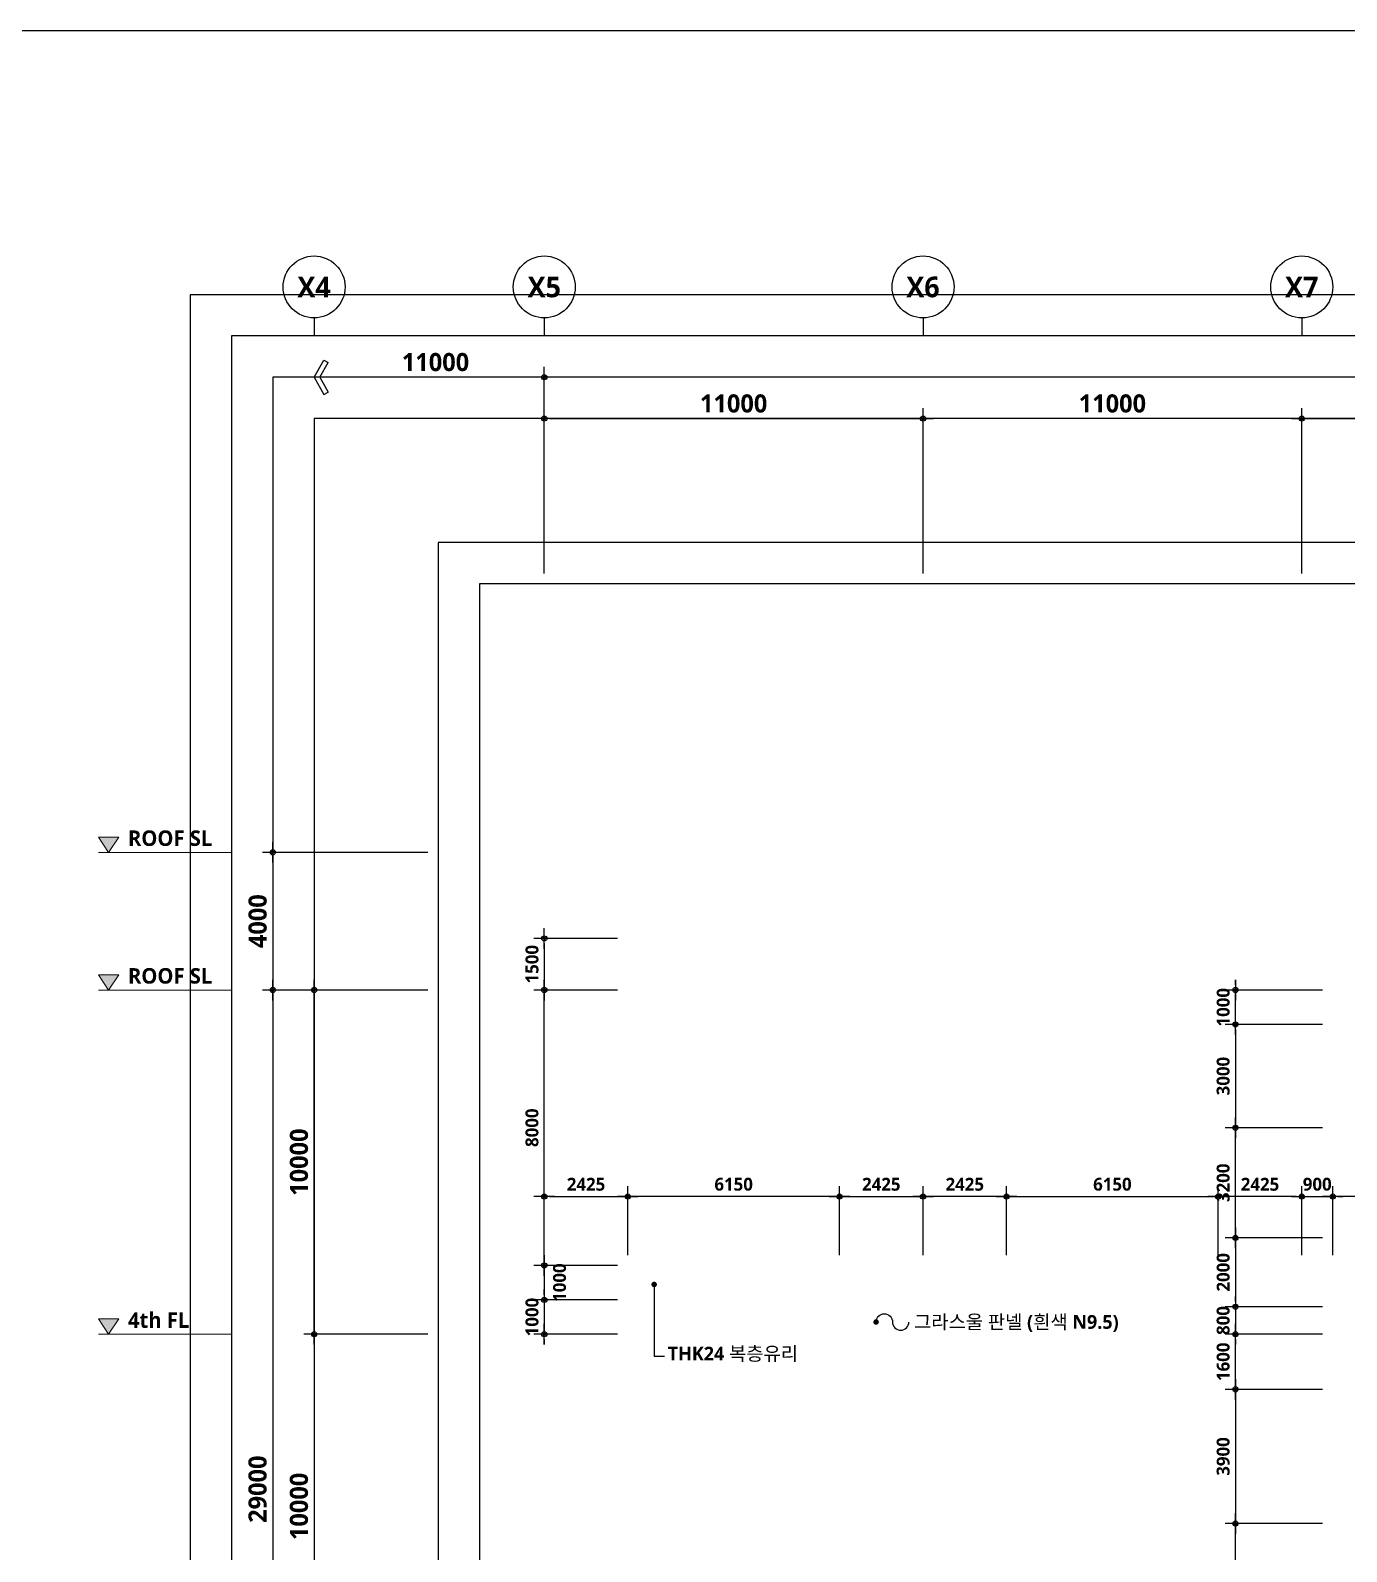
# Model space of a CAD drawing. Header units: millimetres. Extents: x 0 to 190005487, y 0 to 455456909.
# Drawn here: x 127974 to 166200, y 134012 to 178200 of the extents above; entities that cross this region are included whole.
import ezdxf
from ezdxf.enums import TextEntityAlignment as Align

# ---------------------------------------------------------------- set-up
doc = ezdxf.new("R2010")
doc.units = ezdxf.units.MM
doc.header["$LTSCALE"] = 150
doc.header["$MEASUREMENT"] = 0
doc.header["$PDSIZE"] = -10
doc.layers.get('0').update_dxf_attribs({"linetype": 'CONTINUOUS'})
doc.layers.get('Defpoints').update_dxf_attribs({"color": 153, "linetype": 'CONTINUOUS'})
for name, color, linetype in [('A-ANNO-DIM', 4, 'CONTINUOUS'), ('A-ANNO-LEAD', 4, 'CONTINUOUS'), ('A-ANNO-TEXT1', 7, 'CONTINUOUS'), ('A-ST-AXIS-BUB', 7, 'CONTINUOUS'), ('A-ST-AXIS-DIM', 7, 'CONTINUOUS')]:
    doc.layers.add(name, color=color, linetype=linetype)
doc.layers.add('A-MARK', color=7, linetype='CONTINUOUS', lineweight=15)
doc.layers.add('Defpoint', color=161, linetype='CONTINUOUS', plot=False)
doc.styles.add('2020음성 1차', font='NanumGothicBold.ttf')
doc.styles.add('SH_대대리576', font='NanumGothicBold.ttf')
doc.dimstyles.new('SHP300내부', dxfattribs={"dimscale": 150, "dimtxt": 2.5, "dimasz": 1, "dimexe": 2, "dimexo": 2, "dimgap": 1, "dimtad": 1, "dimdec": 0, "dimzin": 0, "dimdsep": 46, "dimtxsty": 'SH_대대리576', "dimblk": 'DIMDOT', "dimcen": 0.09, "dimclrd": 256, "dimclre": 256, "dimclrt": 3, "dimadec": 0, "dimazin": 1, "dimtfac": 1, "dimtdec": 0, "dimtix": 1, "dimtmove": 2, "dimatfit": 0, "dimldrblk": 'DIMDOT', "dimfxl": 1, "dimtolj": 1, "dimtzin": 0, "dimlwd": -1, "dimlwe": -1, "dimarcsym": 0})
doc.dimstyles.new('사본 SHP 600', dxfattribs={"dimscale": 150, "dimtxt": 3.5, "dimasz": 1, "dimexe": 2, "dimexo": 2, "dimgap": 1, "dimtad": 1, "dimdec": 0, "dimzin": 0, "dimdsep": 46, "dimtxsty": 'SH_대대리576', "dimblk": 'DIMDOT', "dimcen": 0.09, "dimclrt": 3, "dimadec": 0, "dimazin": 1, "dimtfac": 1, "dimtdec": 0, "dimtix": 1, "dimtmove": 2, "dimatfit": 0, "dimldrblk": 'DIMDOT', "dimfxl": 1, "dimtfillclr": 3, "dimtolj": 1, "dimtzin": 0, "dimarcsym": 0})

# ---------------------------------------------------------------- blocks, each defined once
blk = doc.blocks.new('Level - GL_Architecture-538196-단면도-1')
at = {"layer": 'A-MARK'}
blk.add_hatch(color=256, dxfattribs=at).paths.add_polyline_path([(-50332, 900), (-49732, 0), (-49132, 900)], flags=0)
for p, q in [((-50332, 900), (-49132, 900)), ((-49732, 0), (-50332, 900)), ((-49132, 900), (-49732, 0)), ((-42506, 0), (-50332, 0))]:
    blk.add_line(p, q, dxfattribs=at)
blk = doc.blocks.new('DIMDOT')
at = {"color": 0}
blk.add_line((-2, 0), (2, 0), dxfattribs=at)
for radius in [0.5, 0.25]:
    blk.add_circle((0, 0), radius, dxfattribs=at)
blk = doc.blocks.new('*D4594')
at = {"layer": 'A-ST-AXIS-DIM', "color": 0, "lineweight": -2}
for p, q in [((139512, 140324), (135912, 140324)), ((136212, 140174), (136212, 130474)), ((139512, 130324), (135912, 130324))]:
    blk.add_line(p, q, dxfattribs=at)
at = {"layer": 'Defpoints', "color": 0}
for p in [(139812, 140324), (136212, 130324), (139812, 130324)]:
    blk.add_point(p, dxfattribs=at)
at = {"layer": 'A-ST-AXIS-DIM', "color": 0, "linetype": 'ByBlock', "lineweight": -2, "xscale": 150, "yscale": 150, "zscale": 150}
for p, rotation in [((136212, 140324), 90), ((136212, 130324), 270)]:
    blk.add_blockref('DIMDOT', p, dxfattribs=dict(at, rotation=rotation))
at = {"layer": 'A-ST-AXIS-DIM', "color": 3, "insert": (135775, 135324), "char_height": 525, "attachment_point": 5, "rotation": 90, "style": 'SH_대대리576'}
blk.add_mtext('\\A1;10000', dxfattribs=at)
blk = doc.blocks.new('*D4595')
at = {"layer": 'A-ST-AXIS-DIM', "color": 0, "lineweight": -2}
for p, q in [((139512, 150324), (135912, 150324)), ((136212, 140474), (136212, 150174)), ((139512, 140324), (135912, 140324))]:
    blk.add_line(p, q, dxfattribs=at)
at = {"layer": 'Defpoints', "color": 0}
for p in [(136212, 150324), (139812, 150324), (139812, 140324)]:
    blk.add_point(p, dxfattribs=at)
at = {"layer": 'A-ST-AXIS-DIM', "color": 0, "linetype": 'ByBlock', "lineweight": -2, "xscale": 150, "yscale": 150, "zscale": 150}
for p, rotation in [((136212, 150324), 90), ((136212, 140324), 270)]:
    blk.add_blockref('DIMDOT', p, dxfattribs=dict(at, rotation=rotation))
at = {"layer": 'A-ST-AXIS-DIM', "color": 3, "insert": (135775, 145324), "char_height": 525, "attachment_point": 5, "rotation": 90, "style": 'SH_대대리576'}
blk.add_mtext('\\A1;10000', dxfattribs=at)
blk = doc.blocks.new('*D4596')
at = {"layer": 'A-ST-AXIS-DIM', "color": 0, "lineweight": -2}
for p, q in [((139512, 154324), (134712, 154324)), ((135012, 154174), (135012, 150474)), ((139512, 150324), (134712, 150324))]:
    blk.add_line(p, q, dxfattribs=at)
at = {"layer": 'Defpoints', "color": 0}
for p in [(139812, 154324), (135012, 150324), (139812, 150324)]:
    blk.add_point(p, dxfattribs=at)
at = {"layer": 'A-ST-AXIS-DIM', "color": 0, "linetype": 'ByBlock', "lineweight": -2, "xscale": 150, "yscale": 150, "zscale": 150}
for p, rotation in [((135012, 154324), 90), ((135012, 150324), 270)]:
    blk.add_blockref('DIMDOT', p, dxfattribs=dict(at, rotation=rotation))
at = {"layer": 'A-ST-AXIS-DIM', "color": 3, "insert": (134575, 152324), "char_height": 525, "attachment_point": 5, "rotation": 90, "style": 'SH_대대리576'}
blk.add_mtext('\\A1;4000', dxfattribs=at)
blk = doc.blocks.new('*D4598')
at = {"layer": 'A-ST-AXIS-DIM', "color": 0, "lineweight": -2}
for p, q in [((139512, 150324), (134712, 150324)), ((135012, 150174), (135012, 121474)), ((139512, 121324), (134712, 121324))]:
    blk.add_line(p, q, dxfattribs=at)
at = {"layer": 'Defpoints', "color": 0}
for p in [(139812, 150324), (135012, 121324), (139812, 121324)]:
    blk.add_point(p, dxfattribs=at)
at = {"layer": 'A-ST-AXIS-DIM', "color": 0, "linetype": 'ByBlock', "lineweight": -2, "xscale": 150, "yscale": 150, "zscale": 150}
for p, rotation in [((135012, 150324), 90), ((135012, 121324), 270)]:
    blk.add_blockref('DIMDOT', p, dxfattribs=dict(at, rotation=rotation))
at = {"layer": 'A-ST-AXIS-DIM', "color": 3, "insert": (134573, 135824), "char_height": 525, "attachment_point": 5, "rotation": 90, "style": 'SH_대대리576'}
blk.add_mtext('\\A1;29000', dxfattribs=at)
blk = doc.blocks.new('*D4599')
at = {"layer": 'A-ST-AXIS-DIM', "color": 0, "lineweight": -2}
for p, q in [((142899, 162424), (142899, 168424)), ((204499, 162424), (204499, 168424)), ((204349, 168124), (143049, 168124))]:
    blk.add_line(p, q, dxfattribs=at)
at = {"layer": 'Defpoints', "color": 0}
for p in [(142899, 168124), (142899, 162124), (204499, 162124)]:
    blk.add_point(p, dxfattribs=at)
at = {"layer": 'A-ST-AXIS-DIM', "color": 0, "linetype": 'ByBlock', "lineweight": -2, "xscale": 150, "yscale": 150, "zscale": 150, "rotation": 180}
blk.add_blockref('DIMDOT', (142899, 168124), dxfattribs=at)
at = {"layer": 'A-ST-AXIS-DIM', "color": 0, "linetype": 'ByBlock', "lineweight": -2, "xscale": 150, "yscale": 150, "zscale": 150}
blk.add_blockref('DIMDOT', (204499, 168124), dxfattribs=at)
at = {"layer": 'A-ST-AXIS-DIM', "color": 3, "insert": (173699, 168563), "char_height": 525, "attachment_point": 5, "style": 'SH_대대리576'}
blk.add_mtext('\\A1;61600', dxfattribs=at)
blk = doc.blocks.new('*D4601')
at = {"layer": 'A-ST-AXIS-DIM', "color": 0, "lineweight": -2}
for p, q in [((164899, 162424), (164899, 167224)), ((175899, 162424), (175899, 167224)), ((165049, 166924), (175749, 166924))]:
    blk.add_line(p, q, dxfattribs=at)
at = {"layer": 'Defpoints', "color": 0}
for p in [(175899, 166924), (164899, 162124), (175899, 162124)]:
    blk.add_point(p, dxfattribs=at)
at = {"layer": 'A-ST-AXIS-DIM', "color": 0, "linetype": 'ByBlock', "lineweight": -2, "xscale": 150, "yscale": 150, "zscale": 150, "rotation": 180}
blk.add_blockref('DIMDOT', (164899, 166924), dxfattribs=at)
at = {"layer": 'A-ST-AXIS-DIM', "color": 0, "linetype": 'ByBlock', "lineweight": -2, "xscale": 150, "yscale": 150, "zscale": 150}
blk.add_blockref('DIMDOT', (175899, 166924), dxfattribs=at)
at = {"layer": 'A-ST-AXIS-DIM', "color": 3, "insert": (170399, 167361), "char_height": 525, "attachment_point": 5, "style": 'SH_대대리576'}
blk.add_mtext('\\A1;11000', dxfattribs=at)
blk = doc.blocks.new('*D4602')
at = {"layer": 'A-ST-AXIS-DIM', "color": 0, "lineweight": -2}
for p, q in [((153899, 162424), (153899, 167224)), ((164899, 162424), (164899, 167224)), ((164749, 166924), (154049, 166924))]:
    blk.add_line(p, q, dxfattribs=at)
at = {"layer": 'Defpoints', "color": 0}
for p in [(153899, 166924), (153899, 162124), (164899, 162124)]:
    blk.add_point(p, dxfattribs=at)
at = {"layer": 'A-ST-AXIS-DIM', "color": 0, "linetype": 'ByBlock', "lineweight": -2, "xscale": 150, "yscale": 150, "zscale": 150, "rotation": 180}
blk.add_blockref('DIMDOT', (153899, 166924), dxfattribs=at)
at = {"layer": 'A-ST-AXIS-DIM', "color": 0, "linetype": 'ByBlock', "lineweight": -2, "xscale": 150, "yscale": 150, "zscale": 150}
blk.add_blockref('DIMDOT', (164899, 166924), dxfattribs=at)
at = {"layer": 'A-ST-AXIS-DIM', "color": 3, "insert": (159399, 167361), "char_height": 525, "attachment_point": 5, "style": 'SH_대대리576'}
blk.add_mtext('\\A1;11000', dxfattribs=at)
blk = doc.blocks.new('*D4603')
at = {"layer": 'A-ST-AXIS-DIM', "color": 0, "lineweight": -2}
for p, q in [((142899, 162424), (142899, 167224)), ((153899, 162424), (153899, 167224)), ((143049, 166924), (153749, 166924))]:
    blk.add_line(p, q, dxfattribs=at)
at = {"layer": 'Defpoints', "color": 0}
for p in [(153899, 166924), (142899, 162124), (153899, 162124)]:
    blk.add_point(p, dxfattribs=at)
at = {"layer": 'A-ST-AXIS-DIM', "color": 0, "linetype": 'ByBlock', "lineweight": -2, "xscale": 150, "yscale": 150, "zscale": 150, "rotation": 180}
blk.add_blockref('DIMDOT', (142899, 166924), dxfattribs=at)
at = {"layer": 'A-ST-AXIS-DIM', "color": 0, "linetype": 'ByBlock', "lineweight": -2, "xscale": 150, "yscale": 150, "zscale": 150}
blk.add_blockref('DIMDOT', (153899, 166924), dxfattribs=at)
at = {"layer": 'A-ST-AXIS-DIM', "color": 3, "insert": (148399, 167361), "char_height": 525, "attachment_point": 5, "style": 'SH_대대리576'}
blk.add_mtext('\\A1;11000', dxfattribs=at)
blk = doc.blocks.new('A-ST-AXIS-BUB-1')
at = {"layer": 'A-ST-AXIS-BUB'}
blk.add_line((0, 350), (0, 0), dxfattribs=at)
blk.add_circle((0, 950), 600, dxfattribs=at)
blk = doc.blocks.new('arrow1')
at = {"color": 0}
for p, q in [((0, 0), (0.286, 0.501)), ((0.286, 0.501), (0.41, 0.43)), ((0, 0), (0.286, -0.501)), ((0.165, 0), (0.41, 0.429)), ((0.165, 0), (0.41, -0.429)), ((0.286, -0.501), (0.41, -0.43))]:
    blk.add_line(p, q, dxfattribs=at)
blk = doc.blocks.new('*D5528')
at = {"layer": 'A-ANNO-DIM'}
for p, q in [((145324, 142624), (145324, 144624)), ((151474, 142624), (151474, 144624)), ((151324, 144324), (145474, 144324))]:
    blk.add_line(p, q, dxfattribs=at)
at = {"layer": 'Defpoints', "color": 0}
for p in [(145324, 144324), (145324, 142324), (151474, 142324)]:
    blk.add_point(p, dxfattribs=at)
at = {"layer": 'A-ANNO-DIM', "linetype": 'ByBlock', "xscale": 150, "yscale": 150, "zscale": 150, "rotation": 180}
blk.add_blockref('DIMDOT', (145324, 144324), dxfattribs=at)
at = {"layer": 'A-ANNO-DIM', "linetype": 'ByBlock', "xscale": 150, "yscale": 150, "zscale": 150}
blk.add_blockref('DIMDOT', (151474, 144324), dxfattribs=at)
at = {"layer": 'A-ANNO-DIM', "color": 3, "insert": (148399, 144681), "char_height": 375, "attachment_point": 5, "style": 'SH_대대리576'}
blk.add_mtext('\\A1;6150', dxfattribs=at)
blk = doc.blocks.new('*D5529')
at = {"layer": 'A-ANNO-DIM'}
for p, q in [((142899, 142624), (142899, 144624)), ((145324, 142624), (145324, 144624)), ((143049, 144324), (145174, 144324))]:
    blk.add_line(p, q, dxfattribs=at)
at = {"layer": 'Defpoints', "color": 0}
for p in [(145324, 144324), (142899, 142324), (145324, 142324)]:
    blk.add_point(p, dxfattribs=at)
at = {"layer": 'A-ANNO-DIM', "linetype": 'ByBlock', "xscale": 150, "yscale": 150, "zscale": 150, "rotation": 180}
blk.add_blockref('DIMDOT', (142899, 144324), dxfattribs=at)
at = {"layer": 'A-ANNO-DIM', "linetype": 'ByBlock', "xscale": 150, "yscale": 150, "zscale": 150}
blk.add_blockref('DIMDOT', (145324, 144324), dxfattribs=at)
at = {"layer": 'A-ANNO-DIM', "color": 3, "insert": (144111, 144680), "char_height": 375, "attachment_point": 5, "style": 'SH_대대리576'}
blk.add_mtext('\\A1;2425', dxfattribs=at)
blk = doc.blocks.new('*D5530')
at = {"layer": 'A-ANNO-DIM'}
for p, q in [((151474, 142624), (151474, 144624)), ((153899, 142624), (153899, 144624)), ((151624, 144324), (153749, 144324))]:
    blk.add_line(p, q, dxfattribs=at)
at = {"layer": 'Defpoints', "color": 0}
for p in [(153899, 144324), (151474, 142324), (153899, 142324)]:
    blk.add_point(p, dxfattribs=at)
at = {"layer": 'A-ANNO-DIM', "linetype": 'ByBlock', "xscale": 150, "yscale": 150, "zscale": 150, "rotation": 180}
blk.add_blockref('DIMDOT', (151474, 144324), dxfattribs=at)
at = {"layer": 'A-ANNO-DIM', "linetype": 'ByBlock', "xscale": 150, "yscale": 150, "zscale": 150}
blk.add_blockref('DIMDOT', (153899, 144324), dxfattribs=at)
at = {"layer": 'A-ANNO-DIM', "color": 3, "insert": (152686, 144680), "char_height": 375, "attachment_point": 5, "style": 'SH_대대리576'}
blk.add_mtext('\\A1;2425', dxfattribs=at)
blk = doc.blocks.new('*D5531')
at = {"layer": 'A-ANNO-DIM'}
for p, q in [((153899, 142624), (153899, 144624)), ((156324, 142624), (156324, 144624)), ((156174, 144324), (154049, 144324))]:
    blk.add_line(p, q, dxfattribs=at)
at = {"layer": 'Defpoints', "color": 0}
for p in [(153899, 144324), (153899, 142324), (156324, 142324)]:
    blk.add_point(p, dxfattribs=at)
at = {"layer": 'A-ANNO-DIM', "linetype": 'ByBlock', "xscale": 150, "yscale": 150, "zscale": 150, "rotation": 180}
blk.add_blockref('DIMDOT', (153899, 144324), dxfattribs=at)
at = {"layer": 'A-ANNO-DIM', "linetype": 'ByBlock', "xscale": 150, "yscale": 150, "zscale": 150}
blk.add_blockref('DIMDOT', (156324, 144324), dxfattribs=at)
at = {"layer": 'A-ANNO-DIM', "color": 3, "insert": (155111, 144680), "char_height": 375, "attachment_point": 5, "style": 'SH_대대리576'}
blk.add_mtext('\\A1;2425', dxfattribs=at)
blk = doc.blocks.new('*D5532')
at = {"layer": 'A-ANNO-DIM'}
for p, q in [((156324, 142624), (156324, 144624)), ((162474, 142624), (162474, 144624)), ((156474, 144324), (162324, 144324))]:
    blk.add_line(p, q, dxfattribs=at)
at = {"layer": 'Defpoints', "color": 0}
for p in [(162474, 144324), (156324, 142324), (162474, 142324)]:
    blk.add_point(p, dxfattribs=at)
at = {"layer": 'A-ANNO-DIM', "linetype": 'ByBlock', "xscale": 150, "yscale": 150, "zscale": 150, "rotation": 180}
blk.add_blockref('DIMDOT', (156324, 144324), dxfattribs=at)
at = {"layer": 'A-ANNO-DIM', "linetype": 'ByBlock', "xscale": 150, "yscale": 150, "zscale": 150}
blk.add_blockref('DIMDOT', (162474, 144324), dxfattribs=at)
at = {"layer": 'A-ANNO-DIM', "color": 3, "insert": (159399, 144681), "char_height": 375, "attachment_point": 5, "style": 'SH_대대리576'}
blk.add_mtext('\\A1;6150', dxfattribs=at)
blk = doc.blocks.new('*D5533')
at = {"layer": 'A-ANNO-DIM'}
for p, q in [((162474, 142624), (162474, 144624)), ((164899, 142624), (164899, 144624)), ((164749, 144324), (162624, 144324))]:
    blk.add_line(p, q, dxfattribs=at)
at = {"layer": 'Defpoints', "color": 0}
for p in [(162474, 144324), (162474, 142324), (164899, 142324)]:
    blk.add_point(p, dxfattribs=at)
at = {"layer": 'A-ANNO-DIM', "linetype": 'ByBlock', "xscale": 150, "yscale": 150, "zscale": 150, "rotation": 180}
blk.add_blockref('DIMDOT', (162474, 144324), dxfattribs=at)
at = {"layer": 'A-ANNO-DIM', "linetype": 'ByBlock', "xscale": 150, "yscale": 150, "zscale": 150}
blk.add_blockref('DIMDOT', (164899, 144324), dxfattribs=at)
at = {"layer": 'A-ANNO-DIM', "color": 3, "insert": (163686, 144680), "char_height": 375, "attachment_point": 5, "style": 'SH_대대리576'}
blk.add_mtext('\\A1;2425', dxfattribs=at)
blk = doc.blocks.new('*D5534')
at = {"layer": 'A-ANNO-DIM'}
for p, q in [((164899, 142624), (164899, 144624)), ((165799, 142624), (165799, 144624)), ((164749, 144324), (164599, 144324)), ((164899, 144324), (165799, 144324)), ((165949, 144324), (166099, 144324))]:
    blk.add_line(p, q, dxfattribs=at)
at = {"layer": 'Defpoints', "color": 0}
for p in [(165799, 144324), (164899, 142324), (165799, 142324)]:
    blk.add_point(p, dxfattribs=at)
at = {"layer": 'A-ANNO-DIM', "linetype": 'ByBlock', "xscale": 150, "yscale": 150, "zscale": 150}
blk.add_blockref('DIMDOT', (164899, 144324), dxfattribs=at)
at = {"layer": 'A-ANNO-DIM', "linetype": 'ByBlock', "xscale": 150, "yscale": 150, "zscale": 150, "rotation": 180}
blk.add_blockref('DIMDOT', (165799, 144324), dxfattribs=at)
at = {"layer": 'A-ANNO-DIM', "color": 3, "insert": (165349, 144681), "char_height": 375, "attachment_point": 5, "style": 'SH_대대리576'}
blk.add_mtext('\\A1;900', dxfattribs=at)
blk = doc.blocks.new('*D5535')
at = {"layer": 'A-ANNO-DIM'}
for p, q in [((165799, 142624), (165799, 144624)), ((168199, 142624), (168199, 144624)), ((168049, 144324), (165949, 144324))]:
    blk.add_line(p, q, dxfattribs=at)
at = {"layer": 'Defpoints', "color": 0}
for p in [(165799, 144324), (165799, 142324), (168199, 142324)]:
    blk.add_point(p, dxfattribs=at)
at = {"layer": 'A-ANNO-DIM', "linetype": 'ByBlock', "xscale": 150, "yscale": 150, "zscale": 150, "rotation": 180}
blk.add_blockref('DIMDOT', (165799, 144324), dxfattribs=at)
at = {"layer": 'A-ANNO-DIM', "linetype": 'ByBlock', "xscale": 150, "yscale": 150, "zscale": 150}
blk.add_blockref('DIMDOT', (168199, 144324), dxfattribs=at)
at = {"layer": 'A-ANNO-DIM', "color": 3, "insert": (166999, 144680), "char_height": 375, "attachment_point": 5, "style": 'SH_대대리576'}
blk.add_mtext('\\A1;2400', dxfattribs=at)
blk = doc.blocks.new('*D5554')
at = {"layer": 'A-ANNO-DIM'}
for p, q in [((145024, 142324), (142599, 142324)), ((142899, 142174), (142899, 141474)), ((145024, 141324), (142599, 141324))]:
    blk.add_line(p, q, dxfattribs=at)
at = {"layer": 'Defpoints', "color": 0}
for p in [(145324, 142324), (142899, 141324), (145324, 141324)]:
    blk.add_point(p, dxfattribs=at)
at = {"layer": 'A-ANNO-DIM', "linetype": 'ByBlock', "xscale": 150, "yscale": 150, "zscale": 150}
for p, rotation in [((142899, 142324), 90), ((142899, 141324), 270)]:
    blk.add_blockref('DIMDOT', p, dxfattribs=dict(at, rotation=rotation))
at = {"layer": 'A-ANNO-DIM', "color": 3, "insert": (143343, 141824), "char_height": 375, "attachment_point": 5, "rotation": 90, "style": 'SH_대대리576'}
blk.add_mtext('\\A1;1000', dxfattribs=at)
blk = doc.blocks.new('*D5555')
at = {"layer": 'A-ANNO-DIM'}
for p, q in [((142899, 141474), (142899, 141624)), ((145024, 141324), (142599, 141324)), ((142899, 141324), (142899, 140324)), ((145024, 140324), (142599, 140324)), ((142899, 140174), (142899, 140024))]:
    blk.add_line(p, q, dxfattribs=at)
at = {"layer": 'Defpoints', "color": 0}
for p in [(145324, 141324), (142899, 140324), (145324, 140324)]:
    blk.add_point(p, dxfattribs=at)
at = {"layer": 'A-ANNO-DIM', "linetype": 'ByBlock', "xscale": 150, "yscale": 150, "zscale": 150}
for p, rotation in [((142899, 141324), 270), ((142899, 140324), 90)]:
    blk.add_blockref('DIMDOT', p, dxfattribs=dict(at, rotation=rotation))
at = {"layer": 'A-ANNO-DIM', "color": 3, "insert": (142543, 140824), "char_height": 375, "attachment_point": 5, "rotation": 90, "style": 'SH_대대리576'}
blk.add_mtext('\\A1;1000', dxfattribs=at)
blk = doc.blocks.new('*D5556')
at = {"layer": 'A-ANNO-DIM'}
for p, q in [((145024, 150324), (142599, 150324)), ((142899, 142474), (142899, 150174)), ((145024, 142324), (142599, 142324))]:
    blk.add_line(p, q, dxfattribs=at)
at = {"layer": 'Defpoints', "color": 0}
for p in [(142899, 150324), (145324, 150324), (145324, 142324)]:
    blk.add_point(p, dxfattribs=at)
at = {"layer": 'A-ANNO-DIM', "linetype": 'ByBlock', "xscale": 150, "yscale": 150, "zscale": 150}
for p, rotation in [((142899, 150324), 90), ((142899, 142324), 270)]:
    blk.add_blockref('DIMDOT', p, dxfattribs=dict(at, rotation=rotation))
at = {"layer": 'A-ANNO-DIM', "color": 3, "insert": (142542, 146324), "char_height": 375, "attachment_point": 5, "rotation": 90, "style": 'SH_대대리576'}
blk.add_mtext('\\A1;8000', dxfattribs=at)
blk = doc.blocks.new('*D5557')
at = {"layer": 'A-ANNO-DIM'}
for p, q in [((145024, 151824), (142599, 151824)), ((142899, 151674), (142899, 150474)), ((145024, 150324), (142599, 150324))]:
    blk.add_line(p, q, dxfattribs=at)
at = {"layer": 'Defpoints', "color": 0}
for p in [(145324, 151824), (142899, 150324), (145324, 150324)]:
    blk.add_point(p, dxfattribs=at)
at = {"layer": 'A-ANNO-DIM', "linetype": 'ByBlock', "xscale": 150, "yscale": 150, "zscale": 150}
for p, rotation in [((142899, 151824), 90), ((142899, 150324), 270)]:
    blk.add_blockref('DIMDOT', p, dxfattribs=dict(at, rotation=rotation))
at = {"layer": 'A-ANNO-DIM', "color": 3, "insert": (142543, 151074), "char_height": 375, "attachment_point": 5, "rotation": 90, "style": 'SH_대대리576'}
blk.add_mtext('\\A1;1500', dxfattribs=at)
blk = doc.blocks.new('*D5558')
at = {"layer": 'A-ANNO-DIM'}
for p, q in [((165499, 143124), (162674, 143124)), ((162974, 142974), (162974, 141274)), ((165499, 141124), (162674, 141124))]:
    blk.add_line(p, q, dxfattribs=at)
at = {"layer": 'Defpoints', "color": 0}
for p in [(165799, 143124), (162974, 141124), (165799, 141124)]:
    blk.add_point(p, dxfattribs=at)
at = {"layer": 'A-ANNO-DIM', "linetype": 'ByBlock', "xscale": 150, "yscale": 150, "zscale": 150}
for p, rotation in [((162974, 143124), 90), ((162974, 141124), 270)]:
    blk.add_blockref('DIMDOT', p, dxfattribs=dict(at, rotation=rotation))
at = {"layer": 'A-ANNO-DIM', "color": 3, "insert": (162618, 142124), "char_height": 375, "attachment_point": 5, "rotation": 90, "style": 'SH_대대리576'}
blk.add_mtext('\\A1;2000', dxfattribs=at)
blk = doc.blocks.new('*D5559')
at = {"layer": 'A-ANNO-DIM'}
for p, q in [((162974, 141274), (162974, 141424)), ((165499, 141124), (162674, 141124)), ((162974, 141124), (162974, 140324)), ((165499, 140324), (162674, 140324)), ((162974, 140174), (162974, 140024))]:
    blk.add_line(p, q, dxfattribs=at)
at = {"layer": 'Defpoints', "color": 0}
for p in [(165799, 141124), (162974, 140324), (165799, 140324)]:
    blk.add_point(p, dxfattribs=at)
at = {"layer": 'A-ANNO-DIM', "linetype": 'ByBlock', "xscale": 150, "yscale": 150, "zscale": 150}
for p, rotation in [((162974, 141124), 270), ((162974, 140324), 90)]:
    blk.add_blockref('DIMDOT', p, dxfattribs=dict(at, rotation=rotation))
at = {"layer": 'A-ANNO-DIM', "color": 3, "insert": (162617, 140724), "char_height": 375, "attachment_point": 5, "rotation": 90, "style": 'SH_대대리576'}
blk.add_mtext('\\A1;800', dxfattribs=at)
blk = doc.blocks.new('*D5560')
at = {"layer": 'A-ANNO-DIM'}
for p, q in [((165499, 146324), (162674, 146324)), ((162974, 143274), (162974, 146174)), ((165499, 143124), (162674, 143124))]:
    blk.add_line(p, q, dxfattribs=at)
at = {"layer": 'Defpoints', "color": 0}
for p in [(162974, 146324), (165799, 146324), (165799, 143124)]:
    blk.add_point(p, dxfattribs=at)
at = {"layer": 'A-ANNO-DIM', "linetype": 'ByBlock', "xscale": 150, "yscale": 150, "zscale": 150}
for p, rotation in [((162974, 146324), 90), ((162974, 143124), 270)]:
    blk.add_blockref('DIMDOT', p, dxfattribs=dict(at, rotation=rotation))
at = {"layer": 'A-ANNO-DIM', "color": 3, "insert": (162617, 144724), "char_height": 375, "attachment_point": 5, "rotation": 90, "style": 'SH_대대리576'}
blk.add_mtext('\\A1;3200', dxfattribs=at)
blk = doc.blocks.new('*D5561')
at = {"layer": 'A-ANNO-DIM'}
for p, q in [((165499, 149324), (162674, 149324)), ((162974, 149174), (162974, 146474)), ((165499, 146324), (162674, 146324))]:
    blk.add_line(p, q, dxfattribs=at)
at = {"layer": 'Defpoints', "color": 0}
for p in [(165799, 149324), (162974, 146324), (165799, 146324)]:
    blk.add_point(p, dxfattribs=at)
at = {"layer": 'A-ANNO-DIM', "linetype": 'ByBlock', "xscale": 150, "yscale": 150, "zscale": 150}
for p, rotation in [((162974, 149324), 90), ((162974, 146324), 270)]:
    blk.add_blockref('DIMDOT', p, dxfattribs=dict(at, rotation=rotation))
at = {"layer": 'A-ANNO-DIM', "color": 3, "insert": (162617, 147824), "char_height": 375, "attachment_point": 5, "rotation": 90, "style": 'SH_대대리576'}
blk.add_mtext('\\A1;3000', dxfattribs=at)
blk = doc.blocks.new('*D5562')
at = {"layer": 'A-ANNO-DIM'}
for p, q in [((165499, 150324), (162674, 150324)), ((162974, 150474), (162974, 150624)), ((162974, 149324), (162974, 150324)), ((165499, 149324), (162674, 149324)), ((162974, 149174), (162974, 149024))]:
    blk.add_line(p, q, dxfattribs=at)
at = {"layer": 'Defpoints', "color": 0}
for p in [(162974, 150324), (165799, 150324), (165799, 149324)]:
    blk.add_point(p, dxfattribs=at)
at = {"layer": 'A-ANNO-DIM', "linetype": 'ByBlock', "xscale": 150, "yscale": 150, "zscale": 150}
for p, rotation in [((162974, 150324), 270.000000001294), ((162974, 149324), 90.000000001294)]:
    blk.add_blockref('DIMDOT', p, dxfattribs=dict(at, rotation=rotation))
at = {"layer": 'A-ANNO-DIM', "color": 3, "insert": (162618, 149824), "char_height": 375, "attachment_point": 5, "rotation": 90, "style": 'SH_대대리576'}
blk.add_mtext('\\A1;1000', dxfattribs=at)
blk = doc.blocks.new('*D5569')
at = {"layer": 'A-ANNO-DIM'}
for p, q in [((165499, 140324), (162674, 140324)), ((162974, 138874), (162974, 140174)), ((165499, 138724), (162674, 138724))]:
    blk.add_line(p, q, dxfattribs=at)
at = {"layer": 'Defpoints', "color": 0}
for p in [(162974, 140324), (165799, 140324), (165799, 138724)]:
    blk.add_point(p, dxfattribs=at)
at = {"layer": 'A-ANNO-DIM', "linetype": 'ByBlock', "xscale": 150, "yscale": 150, "zscale": 150}
for p, rotation in [((162974, 140324), 90), ((162974, 138724), 270)]:
    blk.add_blockref('DIMDOT', p, dxfattribs=dict(at, rotation=rotation))
at = {"layer": 'A-ANNO-DIM', "color": 3, "insert": (162617, 139524), "char_height": 375, "attachment_point": 5, "rotation": 90, "style": 'SH_대대리576'}
blk.add_mtext('\\A1;1600', dxfattribs=at)
blk = doc.blocks.new('*D5570')
at = {"layer": 'A-ANNO-DIM'}
for p, q in [((165499, 138724), (162674, 138724)), ((162974, 138574), (162974, 134974)), ((165499, 134824), (162674, 134824))]:
    blk.add_line(p, q, dxfattribs=at)
at = {"layer": 'Defpoints', "color": 0}
for p in [(165799, 138724), (162974, 134824), (165799, 134824)]:
    blk.add_point(p, dxfattribs=at)
at = {"layer": 'A-ANNO-DIM', "linetype": 'ByBlock', "xscale": 150, "yscale": 150, "zscale": 150}
for p, rotation in [((162974, 138724), 90), ((162974, 134824), 270)]:
    blk.add_blockref('DIMDOT', p, dxfattribs=dict(at, rotation=rotation))
at = {"layer": 'A-ANNO-DIM', "color": 3, "insert": (162617, 136774), "char_height": 375, "attachment_point": 5, "rotation": 90, "style": 'SH_대대리576'}
blk.add_mtext('\\A1;3900', dxfattribs=at)
blk = doc.blocks.new('*D5571')
at = {"layer": 'A-ANNO-DIM'}
for p, q in [((165499, 134824), (162674, 134824)), ((162974, 130474), (162974, 134674)), ((165499, 130324), (162674, 130324))]:
    blk.add_line(p, q, dxfattribs=at)
at = {"layer": 'Defpoints', "color": 0}
for p in [(162974, 134824), (165799, 134824), (165799, 130324)]:
    blk.add_point(p, dxfattribs=at)
at = {"layer": 'A-ANNO-DIM', "linetype": 'ByBlock', "xscale": 150, "yscale": 150, "zscale": 150}
for p, rotation in [((162974, 134824), 90), ((162974, 130324), 270)]:
    blk.add_blockref('DIMDOT', p, dxfattribs=dict(at, rotation=rotation))
at = {"layer": 'A-ANNO-DIM', "color": 3, "insert": (162618, 132574), "char_height": 375, "attachment_point": 5, "rotation": 90, "style": 'SH_대대리576'}
blk.add_mtext('\\A1;4500', dxfattribs=at)

msp = doc.modelspace()

# ---------------------------------------------------------------- linework, layer by layer
msp.add_line((143101.8, 168123.6), (136377, 168123.6))
at = {"layer": 'A-ANNO-LEAD', "const_width": 79.4}
for points in [[(146049.8, 141771, 1), (146129.2, 141771, 1)], [(152496.5, 140679.8, 1), (152575.9, 140679.8, 1)]]:
    msp.add_lwpolyline(points, format="xyb", close=True, dxfattribs=at)
at = {"layer": 'A-ANNO-LEAD'}
msp.add_lwpolyline([(146089.5, 141771), (146089.5, 139688.6), (146389.5, 139688.6)], dxfattribs=at)
msp.add_lwpolyline([(152536.2, 140679.8, -1), (153012.4, 140679.8, 0.4142136), (153250.5, 140441.7, 0.4142136), (153488.6, 140679.8, 0.4142136)], format="xyb", dxfattribs=at)
at = {"layer": 'Defpoint'}
for points in [[(126000, 178200), (252000, 178200), (252000, 89100), (126000, 89100)], [(132612.4, 96776.4), (234287.6, 96776.4), (234287.6, 170523.6), (132612.4, 170523.6)], [(133812.4, 97976.4), (233087.6, 97976.4), (233087.6, 169323.6), (133812.4, 169323.6)], [(135012.4, 99176.4), (231887.6, 99176.4), (231887.6, 168123.6), (135012.4, 168123.6)], [(136212.4, 100376.4), (230687.6, 100376.4), (230687.6, 166923.6), (136212.4, 166923.6)], [(139812.4, 103976.4), (227087.6, 103976.4), (227087.6, 163323.6), (139812.4, 163323.6)], [(141012.4, 105176.4), (225887.6, 105176.4), (225887.6, 162123.6), (141012.4, 162123.6)]]:
    msp.add_lwpolyline(points, close=True, dxfattribs=at)

# ---------------------------------------------------------------- block references
at = {"layer": 'A-MARK', "xscale": 0.4938271604938269, "yscale": 0.4938271604938269, "zscale": 0.4938271604938269}
for p in [(154802.9, 154323.6), (154802.9, 150323.6), (154802.9, 140323.6)]:
    msp.add_blockref('Level - GL_Architecture-538196-단면도-1', p, dxfattribs=at)
at = {"layer": 'A-ST-AXIS-BUB', "xscale": 1.5, "yscale": 1.5, "zscale": 1.5}
for p in [(136212.4, 169323.6), (142898.9, 169323.6), (153898.9, 169323.6), (164898.9, 169323.6)]:
    msp.add_blockref('A-ST-AXIS-BUB-1', p, dxfattribs=at)
at = {"layer": 'A-ST-AXIS-DIM', "xscale": -1000, "yscale": 1000, "zscale": 1000, "rotation": 179.9999999999872}
msp.add_blockref('arrow1', (136212.4, 168123.6), dxfattribs=at)

# ---------------------------------------------------------------- texts
at = {"layer": 'A-ANNO-TEXT1', "style": 'SH_대대리576'}
for s, p in [('X4', (136212.4, 170748.6)), ('X5', (142898.9, 170748.6)), ('X6', (153898.9, 170748.6)), ('X7', (164898.9, 170748.6))]:
    msp.add_text(s, height=600, dxfattribs=at).set_placement(p, align=Align.MIDDLE_CENTER)
at = {"layer": 'A-ANNO-TEXT1'}
for s, height, style, p in [('ROOF SL', 450, 'SH_대대리576', (130807.3, 154510.2)), ('ROOF SL', 450, 'SH_대대리576', (130807.3, 150510.2)), ('4th FL', 450, 'SH_대대리576', (130807.3, 140510.2)), ('그라스울 판넬 (흰색 N9.5)', 400, '2020음성 1차', (153637.5, 140483.2)), ('THK24 복층유리', 400, '2020음성 1차', (146484.8, 139563.5))]:
    msp.add_text(s, height=height, dxfattribs=dict(at, style=style)).set_placement(p)
at = {"layer": 'A-ST-AXIS-DIM', "color": 3, "insert": (139739.4, 168563.3), "char_height": 525, "attachment_point": 5, "style": 'SH_대대리576'}
msp.add_mtext('\\A1;11000', dxfattribs=at)

# ---------------------------------------------------------------- dimensions: what is measured, and where the dimension line sits
at = {"layer": 'A-ANNO-DIM'}
for base, p1, p2, angle, picture, middle in [((142898.9, 150323.6, -103000), (145323.9, 151823.6, -103000), (145323.9, 150323.6, -103000), 270, '*D5557', (142542.8, 151073.6, -103000)), ((142898.9, 150323.6, -103000), (145323.9, 142323.6, -103000), (145323.9, 150323.6, -103000), 90, '*D5556', (142542, 146323.6, -103000)), ((162973.9, 150323.6), (165798.9, 149323.6), (165798.9, 150323.6), 90, '*D5562', (162618.3, 149823.6)), ((162973.9, 146323.6), (165798.9, 149323.6), (165798.9, 146323.6), 270, '*D5561', (162617, 147823.6)), ((162973.9, 146323.6), (165798.9, 143123.6), (165798.9, 146323.6), 90, '*D5560', (162617, 144723.6)), ((145323.9, 144323.6), (142898.9, 142323.6), (145323.9, 142323.6), 0, '*D5529', (144111.4, 144680.3)), ((145323.9, 144323.6), (151473.9, 142323.6), (145323.9, 142323.6), 180, '*D5528', (148398.9, 144680.5)), ((153898.9, 144323.6), (151473.9, 142323.6), (153898.9, 142323.6), 0, '*D5530', (152686.4, 144680.3)), ((153898.9, 144323.6), (156323.9, 142323.6), (153898.9, 142323.6), 180, '*D5531', (155111.4, 144680.3)), ((162473.9, 144323.6), (156323.9, 142323.6), (162473.9, 142323.6), 0, '*D5532', (159398.9, 144680.5)), ((162473.9, 144323.6), (164898.9, 142323.6), (162473.9, 142323.6), 180, '*D5533', (163686.4, 144680.3)), ((165798.9, 144323.6), (164898.9, 142323.6), (165798.9, 142323.6), 0, '*D5534', (165348.9, 144680.5)), ((165798.9, 144323.6), (168198.9, 142323.6), (165798.9, 142323.6), 180, '*D5535', (166998.9, 144679.7)), ((162973.9, 141123.6), (165798.9, 143123.6), (165798.9, 141123.6), 270, '*D5558', (162617.8, 142123.6)), ((142898.9, 140323.6, -103000), (145323.9, 141323.6, -103000), (145323.9, 140323.6, -103000), 270, '*D5555', (142543.3, 140823.6, -103000)), ((162973.9, 140323.6), (165798.9, 141123.6), (165798.9, 140323.6), 270, '*D5559', (162617, 140723.6)), ((162973.9, 140323.6), (165798.9, 138723.6), (165798.9, 140323.6), 90, '*D5569', (162617, 139523.6)), ((162973.9, 134823.6), (165798.9, 138723.6), (165798.9, 134823.6), 270, '*D5570', (162617, 136773.6)), ((162973.9, 134823.6), (165798.9, 130323.6), (165798.9, 134823.6), 90, '*D5571', (162617.8, 132573.6))]:
    dim = msp.add_linear_dim(base=base, p1=p1, p2=p2, angle=angle, dimstyle='SHP300내부', override={"dimtxsty": 'SH_대대리576', "dimldrblk": 'DIMDOT'}, dxfattribs=at)
    dim.commit()
    dim.dimension.update_dxf_attribs({"geometry": picture, "text_midpoint": middle})
dim = msp.add_linear_dim(base=(142898.9, 141323.6, -103000), p1=(145323.9, 142323.6, -103000), p2=(145323.9, 141323.6, -103000), angle=270, dimstyle='SHP300내부', override={"dimtxsty": 'SH_대대리576', "dimldrblk": 'DIMDOT'}, dxfattribs=at)
dim.commit()
dim.dimension.update_dxf_attribs({"geometry": '*D5554', "text_midpoint": (143343.3, 141823.6, -103000), "dimtype": 160})
at = {"layer": 'A-ST-AXIS-DIM'}
dim = msp.add_linear_dim(base=(142898.9, 168123.6), p1=(204498.9, 162123.6), p2=(142898.9, 162123.6), dimstyle='사본 SHP 600', override={"dimtxsty": 'SH_대대리576', "dimldrblk": 'DIMDOT'}, dxfattribs=at)
dim.commit()
dim.dimension.update_dxf_attribs({"geometry": '*D4599', "text_midpoint": (173698.9, 168563.3)})
for base, p1, p2, angle, picture, middle in [((153898.9, 166923.6), (142898.9, 162123.6), (153898.9, 162123.6), 180, '*D4603', (148398.9, 167361.5)), ((153898.9, 166923.6), (164898.9, 162123.6), (153898.9, 162123.6), 0, '*D4602', (159398.9, 167361.5)), ((175898.9, 166923.6), (164898.9, 162123.6), (175898.9, 162123.6), 180, '*D4601', (170398.9, 167361.5)), ((135012.4, 150323.6), (139812.4, 154323.6), (139812.4, 150323.6), 90, '*D4596', (134574.6, 152323.6)), ((135012.4, 121323.6), (139812.4, 150323.6), (139812.4, 121323.6), 90, '*D4598', (134572.7, 135823.6)), ((136212.4, 150323.6), (139812.4, 140323.6), (139812.4, 150323.6), 270, '*D4595', (135774.6, 145323.6)), ((136212.4, 130323.6), (139812.4, 140323.6), (139812.4, 130323.6), 90, '*D4594', (135774.6, 135323.6))]:
    dim = msp.add_linear_dim(base=base, p1=p1, p2=p2, angle=angle, dimstyle='사본 SHP 600', override={"dimtxsty": 'SH_대대리576', "dimldrblk": 'DIMDOT'}, dxfattribs=at)
    dim.commit()
    dim.dimension.update_dxf_attribs({"geometry": picture, "text_midpoint": middle})

doc.saveas('drawing.dxf')
